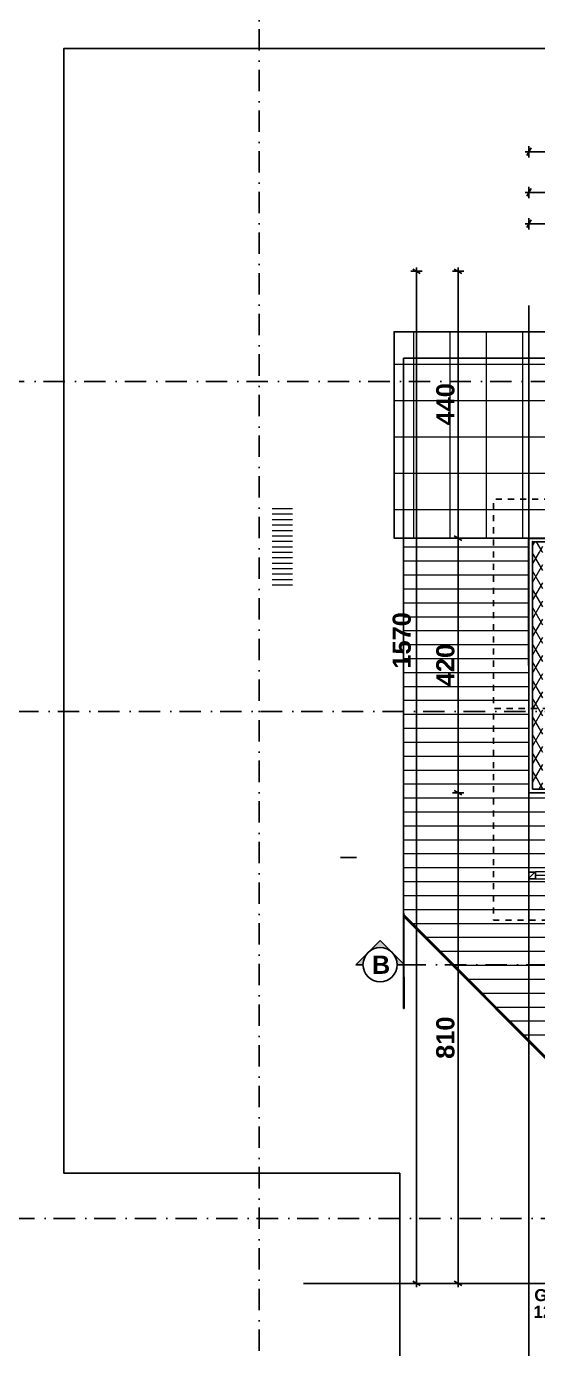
# Model space of a CAD drawing. Header units: millimetres. Extents: x -242231 to 419123, y -2399 to 525285.
# Drawn here: x -165547 to -157106, y 79053 to 100865 of the extents above; entities that cross this region are included whole.
import ezdxf

# ---------------------------------------------------------------- set-up
doc = ezdxf.new("R2010")
doc.units = ezdxf.units.MM
for name, pattern in [('Dot & Dashed', [670.277762, 352.777767, -176.388884, 0, -141.111112]), ('Hidden Line', [391.222223, 282.222223, -109]), ('Short dashed', [200, 100, -100])]:
    doc.linetypes.add(name, pattern=pattern)
doc.styles.add('GENERATED_STYLE_1', font='swissb.ttf')
pattern_1 = [(60, (-154277.98, 76637.52), (-129.9038, 75), []), (120, (-154277.98, 76637.52), (129.9038, 75), [])]

msp = doc.modelspace()

# ---------------------------------------------------------------- hatches: boundary and pattern name
at = {"linetype": 'Continuous', "lineweight": 0}
h = msp.add_hatch(dxfattribs=at)
h.set_pattern_fill('BATT_INSULATION', color=1, style=0, pattern_type=2)
h.set_pattern_definition(pattern_1)
h.paths.add_polyline_path([(-157019.995, 92192.805), (-157189.99, 92362.806), (-157189.995, 92192.806)], flags=0)
h = msp.add_hatch(dxfattribs=at)
h.set_pattern_fill('BATT_INSULATION', color=1, style=0, pattern_type=2)
h.set_pattern_definition(pattern_1)
h.paths.add_polyline_path([(-157189.981, 92362.797), (-157019.995, 92192.805), (-157019.99, 92362.805)], flags=0)
h = msp.add_hatch(dxfattribs=at)
h.set_pattern_fill('BATT_INSULATION', color=1, style=0, pattern_type=2)
h.set_pattern_definition(pattern_1)
h.paths.add_polyline_path([(-157020.117, 88452.346), (-157019.995, 92192.805), (-157189.995, 92192.806), (-157190.117, 88452.346)], flags=0)
h = msp.add_hatch(dxfattribs=at)
h.set_pattern_fill('BATT_INSULATION', color=1, style=0, pattern_type=2)
h.set_pattern_definition(pattern_1)
h.paths.add_polyline_path([(-157020.117, 88452.346), (-157190.123, 88282.346), (-157020.123, 88282.346)], flags=0)
h = msp.add_hatch(dxfattribs=at)
h.set_pattern_fill('BATT_INSULATION', color=1, style=0, pattern_type=2)
h.set_pattern_definition(pattern_1)
h.paths.add_polyline_path([(-157190.117, 88452.346), (-157190.123, 88282.346), (-157020.117, 88452.346)], flags=0)
h = msp.add_hatch(dxfattribs=at)
h.set_pattern_fill('STEEL', color=1, style=0, pattern_type=2)
h.set_pattern_definition([(45, (-154277.98, 76637.52), (-159.099, 159.099), []), (45, (-154331.01, 76690.55), (-159.099, 159.099), [])])
h.paths.add_polyline_path([(-157251.689, 86804.293), (-157141.689, 86804.293), (-157141.689, 86914.293), (-157251.689, 86914.293)], flags=0)
at = {"linetype": 'Continuous'}
msp.add_hatch(color=256, dxfattribs=at).paths.add_polyline_path([(-159989.175, 85384.918, -1), (-159423.49, 85384.918), (-159306.333, 85384.918), (-159706.333, 85784.918), (-160106.333, 85384.918)], flags=0)

# ---------------------------------------------------------------- linework, layer by layer
at = {"linetype": 'Dot & Dashed'}
for p, q in [((-161705.178, 113556.096), (-161705.178, 60582.164)), ((-168616.028, 95006.511), (-141384.766, 95006.511)), ((-169053.33, 89561.359), (-141371.811, 89561.359)), ((-159306.333, 85384.918), (-141331.491, 85384.918)), ((-170460.383, 81200.547), (-141412.131, 81200.547))]:
    msp.add_line(p, q, dxfattribs=at)
at = {"linetype": 'Continuous'}
for p, q in [((-157213.903, 98860.014), (-157286.072, 98735.014)), ((-157249.988, 98891.264), (-157249.988, 98703.764)), ((-157249.988, 98797.514), (-157311.113, 98797.514)), ((-151387.494, 98797.514), (-157249.988, 98797.514)), ((-157213.903, 98190.188), (-157286.072, 98065.188)), ((-157249.988, 98221.438), (-157249.988, 98033.938)), ((-157249.988, 98127.688), (-157311.113, 98127.688)), ((-156294.512, 98127.688), (-157249.988, 98127.688)), ((-157249.988, 97609.551), (-157311.113, 97609.551)), ((-157213.903, 97672.051), (-157286.072, 97547.051)), ((-157249.988, 97703.301), (-157249.988, 97515.801)), ((-143547.142, 97609.551), (-157249.988, 97609.551)), ((-159043.55, 96790.482), (-159168.55, 96862.651)), ((-159106.05, 96826.567), (-159106.05, 96887.692)), ((-158357.391, 96790.482), (-158482.391, 96862.651)), ((-158419.891, 96826.567), (-158419.891, 96887.692)), ((-159012.3, 96826.567), (-159199.8, 96826.567)), ((-159106.05, 80127.94), (-159106.05, 96826.567)), ((-158326.141, 96826.567), (-158513.641, 96826.567)), ((-158419.891, 92422.806), (-158419.891, 96826.567)), ((-158419.891, 92422.806), (-158419.891, 96826.567)), ((-157250.124, 96259.518), (-157250.124, 76123.264)), ((-149043.948, 95826.86), (-159475.813, 95826.86)), ((-159475.813, 95826.86), (-159475.813, 92422.789)), ((-159475.813, 92422.789), (-156245.352, 92422.8)), ((-157249.988, 92422.806), (-159319.623, 92422.806)), ((-159319.623, 92422.806), (-159319.623, 88222.353)), ((-158326.141, 92422.806), (-158513.641, 92422.806)), ((-158482.391, 92458.89), (-158357.391, 92386.721)), ((-158482.391, 92458.89), (-158357.391, 92386.721)), ((-158419.891, 88222.346), (-158419.891, 92422.806)), ((-158419.891, 88222.346), (-158419.891, 92422.806)), ((-149056.071, 92426.013), (-157254.694, 92416.975)), ((-157254.694, 92416.975), (-157250.069, 88222.353)), ((-157249.99, 92362.806), (-157250.123, 88282.346)), ((-157249.988, 92422.806), (-157249.99, 92362.806)), ((-157249.988, 88222.353), (-157249.988, 92422.806)), ((-156294.512, 92422.803), (-157249.988, 92422.806)), ((-157189.99, 92362.806), (-157189.995, 92192.806)), ((-157019.99, 92362.805), (-157189.981, 92362.806)), ((-157189.995, 92192.806), (-157190.117, 88452.346)), ((-157190.117, 88452.346), (-157190.123, 88282.346)), ((-159319.623, 88222.353), (-159319.688, 86217.03)), ((-158326.141, 88222.346), (-158513.641, 88222.346)), ((-158482.391, 88258.431), (-158357.391, 88186.262)), ((-158482.391, 88258.431), (-158357.391, 88186.262)), ((-158419.891, 80127.94), (-158419.891, 88222.346)), ((-157250.125, 88222.346), (-157250.123, 88282.346)), ((-157250.125, 88222.346), (-155954.339, 88222.346)), ((-157250.069, 88222.353), (-149075.56, 88222.353)), ((-149045.451, 88222.353), (-157249.988, 88222.353)), ((-157190.123, 88282.346), (-157020.123, 88282.346)), ((-160363.433, 87155.017), (-160098.109, 87155.017)), ((-159319.67, 86761.451), (-159319.738, 84662.158)), ((-159311.4, 84662.158), (-159319.67, 86761.451)), ((-159319.688, 86217.03), (-152177.292, 79069.521)), ((-159706.333, 85784.918), (-160106.333, 85384.918)), ((-159306.333, 85384.918), (-159706.333, 85784.918)), ((-160106.333, 85384.918), (-159989.175, 85384.918)), ((-159423.49, 85384.918), (-159306.333, 85384.918)), ((-159319.738, 84662.158), (-159311.4, 84662.158)), ((-140811.553, 80127.94), (-160972.838, 80127.94)), ((-159012.3, 80127.94), (-159199.8, 80127.94)), ((-159168.55, 80164.024), (-159043.55, 80091.856)), ((-159106.05, 80066.815), (-159106.05, 80127.94)), ((-158326.141, 80127.94), (-158513.641, 80127.94)), ((-158482.391, 80164.024), (-158357.391, 80091.856)), ((-158419.891, 80066.815), (-158419.891, 80127.94))]:
    msp.add_line(p, q, dxfattribs=at)
at = {"color": 253, "linetype": 'Continuous', "lineweight": 15}
for p, q in [((-159155.843, 95826.86), (-159155.843, 92422.79)), ((-158555.843, 95826.86), (-158555.843, 92422.792)), ((-157955.843, 95826.86), (-157955.843, 92422.794)), ((-157355.843, 95826.86), (-157355.843, 92422.796)), ((-149043.948, 95288.454), (-159475.813, 95288.454)), ((-149043.948, 94688.454), (-159475.813, 94688.454)), ((-149043.948, 94088.454), (-159475.813, 94088.454)), ((-149043.948, 93488.454), (-159475.813, 93488.454)), ((-149043.948, 92888.454), (-159475.813, 92888.454)), ((-159319.623, 92277.521), (-157249.988, 92277.521)), ((-159319.623, 92047.521), (-157249.988, 92047.521)), ((-159319.623, 91817.521), (-157249.988, 91817.521)), ((-159319.623, 91587.521), (-157249.988, 91587.521)), ((-159319.623, 91357.521), (-157249.988, 91357.521)), ((-159319.623, 91127.521), (-157249.988, 91127.521)), ((-159319.623, 90897.521), (-157249.988, 90897.521)), ((-159319.623, 90667.521), (-157249.988, 90667.521)), ((-159319.623, 90437.521), (-157249.988, 90437.521)), ((-159319.623, 90207.521), (-157249.988, 90207.521)), ((-159319.623, 89977.521), (-157249.988, 89977.521)), ((-159319.623, 89747.521), (-157249.988, 89747.521)), ((-159319.623, 89517.521), (-157249.988, 89517.521)), ((-159319.623, 89287.521), (-157249.988, 89287.521)), ((-159319.623, 89057.521), (-157249.988, 89057.521)), ((-159319.623, 88827.521), (-157249.988, 88827.521)), ((-159319.623, 88597.521), (-157249.988, 88597.521)), ((-159319.623, 88367.521), (-157249.988, 88367.521)), ((-159319.626, 88137.521), (-149045.451, 88137.521)), ((-159319.634, 87907.521), (-149045.451, 87907.521)), ((-159319.641, 87677.521), (-149045.451, 87677.521)), ((-159319.648, 87447.521), (-149045.451, 87447.521)), ((-159319.656, 87217.521), (-149045.451, 87217.521)), ((-159319.663, 86987.521), (-149045.451, 86987.521)), ((-159319.67, 86757.521), (-159319.655, 86757.521)), ((-159319.67, 86757.521), (-149045.451, 86757.521)), ((-159319.678, 86527.521), (-159318.749, 86527.521)), ((-159319.678, 86527.521), (-149045.451, 86527.521)), ((-159319.685, 86297.521), (-159317.843, 86297.521)), ((-159319.685, 86297.521), (-149045.451, 86297.521)), ((-159319.693, 86067.521), (-159316.937, 86067.521)), ((-159170.286, 86067.521), (-149045.451, 86067.521)), ((-159319.7, 85837.521), (-159316.03, 85837.521)), ((-158940.45, 85837.521), (-149045.451, 85837.521)), ((-159319.707, 85607.521), (-159315.124, 85607.521)), ((-158710.615, 85607.521), (-149045.451, 85607.521)), ((-159319.715, 85377.521), (-159314.218, 85377.521)), ((-158480.779, 85377.521), (-149045.451, 85377.521)), ((-159319.722, 85147.521), (-159313.312, 85147.521)), ((-158250.944, 85147.521), (-149045.451, 85147.521)), ((-159319.73, 84917.521), (-159312.406, 84917.521)), ((-158021.108, 84917.521), (-149045.451, 84917.521)), ((-159319.737, 84687.521), (-159311.5, 84687.521)), ((-157791.273, 84687.521), (-149045.451, 84687.521)), ((-157561.438, 84457.521), (-149045.451, 84457.521)), ((-157331.602, 84227.521), (-149045.451, 84227.521))]:
    msp.add_line(p, q, dxfattribs=at)
at = {"color": 255, "linetype": 'Continuous', "lineweight": 0}
for p, q in [((-161151.457, 92906.092), (-161489.042, 92906.092)), ((-161151.457, 92816.092), (-161489.042, 92816.092)), ((-161151.457, 92726.092), (-161489.042, 92726.092)), ((-161151.457, 92636.092), (-161489.042, 92636.092)), ((-161151.457, 92546.092), (-161489.042, 92546.092)), ((-161151.457, 92456.092), (-161489.042, 92456.092)), ((-161151.457, 92366.092), (-161489.042, 92366.092)), ((-161151.457, 92276.092), (-161489.042, 92276.092)), ((-161151.457, 92186.092), (-161489.042, 92186.092)), ((-161151.457, 92096.092), (-161489.042, 92096.092)), ((-161151.457, 92006.092), (-161489.042, 92006.092)), ((-161151.457, 91916.092), (-161489.042, 91916.092)), ((-161151.457, 91826.092), (-161489.042, 91826.092)), ((-161151.457, 91736.092), (-161489.042, 91736.092)), ((-161151.457, 91646.092), (-161489.042, 91646.092))]:
    msp.add_line(p, q, dxfattribs=at)
at = {"color": 251, "linetype": 'Hidden Line', "lineweight": 13}
for p, q in [((-157141.691, 86801.342), (-157141.689, 86921.342)), ((-157141.689, 86921.342), (-151447.524, 86921.234)), ((-157141.691, 86801.342), (-151447.524, 86801.234))]:
    msp.add_line(p, q, dxfattribs=at)
at = {"color": 251, "linetype": 'Dot & Dashed', "lineweight": 18}
msp.add_line((-157141.69, 86861.342), (-151387.524, 86861.233), dxfattribs=at)
at = {"linetype": 'Continuous', "flags": 128}
for points in [[(-136383.756, 100501.68), (-164927.578, 100501.68), (-164927.578, 81944.39), (-159382.09, 81944.39), (-159382.34, 81925.064), (-159382.34, 73533.621)], [(-143547.142, 73533.621), (-143547.142, 79127.497), (-144018.202, 79127.497), (-144018.202, 80127.95), (-151190.321, 80127.95), (-153253.802, 80127.95), (-159319.624, 86195.76), (-159319.624, 95391.217), (-149046.167, 95391.217), (-149046.167, 94546.818), (-143716.802, 94546.818), (-143716.802, 80127.95), (-143547.142, 80127.95), (-143547.141, 80286.71), (-139909.462, 80286.705)]]:
    msp.add_lwpolyline(points, dxfattribs=at)
for points in [[(-143607.344, 96766.576), (-148983.951, 96766.576), (-148983.951, 92361.473), (-157190.059, 92361.473), (-157190.059, 88282.403), (-148986.684, 88282.403), (-148986.684, 80187.934), (-143607.344, 80187.934)], [(-149043.948, 95826.86), (-159475.813, 95826.86), (-159475.813, 92422.773), (-156243.978, 92422.8), (-149043.948, 92422.773)], [(-153273.254, 80127.95), (-149046.391, 80127.95), (-149046.391, 88222.353), (-157250.175, 88222.353), (-157251.198, 92422.822), (-159319.624, 92422.822), (-159319.624, 86181.063)], [(-157251.689, 86804.293), (-157141.689, 86804.293), (-157141.689, 86914.293), (-157251.689, 86914.293)]]:
    msp.add_lwpolyline(points, close=True, dxfattribs=at)
at = {"linetype": 'Short dashed', "flags": 128}
for points in [[(-152094.733, 93064.971), (-157831.471, 93064.971), (-157831.471, 89612.935), (-148613.995, 89612.935)], [(-150115.633, 88134.819), (-148618.683, 89612.935), (-157831.471, 89612.935), (-157831.471, 86122.535), (-152126.237, 86122.535)]]:
    msp.add_lwpolyline(points, close=True, dxfattribs=at)
at = {"linetype": 'Continuous'}
for start, end in [(0, 180), (180, 0)]:
    msp.add_arc((-159706.333, 85384.918), 282.843, start, end, dxfattribs=at)
for p in [(-157189.981, 92362.797), (-159423.49, 85384.918)]:
    msp.add_point(p, dxfattribs=at)

# ---------------------------------------------------------------- texts
at = {"style": 'GENERATED_STYLE_1'}
for s, height, p in [('Grunnflötur brúttó', 199.99981, (-157160.077, 79834.942)), ('126,3 m2', 199.9998, (-157173.519, 79558.667))]:
    msp.add_text(s, height=height, dxfattribs=at).set_placement(p)
at = {"char_height": 300, "attachment_point": 1, "rotation": 90, "style": 'GENERATED_STYLE_1'}
for s, insert in [('{440}', (-158779.891, 94281.461)), ('{1570}', (-159500.336, 90269.939)), ('{420}', (-158779.891, 89979.351)), ('{810}', (-158779.891, 83831.918))]:
    msp.add_mtext(s, dxfattribs=dict(at, insert=insert))
at = {"linetype": 'Continuous', "insert": (-159843.544, 85234.921), "char_height": 300, "attachment_point": 7, "style": 'GENERATED_STYLE_1'}
msp.add_mtext('{B}', dxfattribs=at)

doc.saveas('drawing.dxf')
